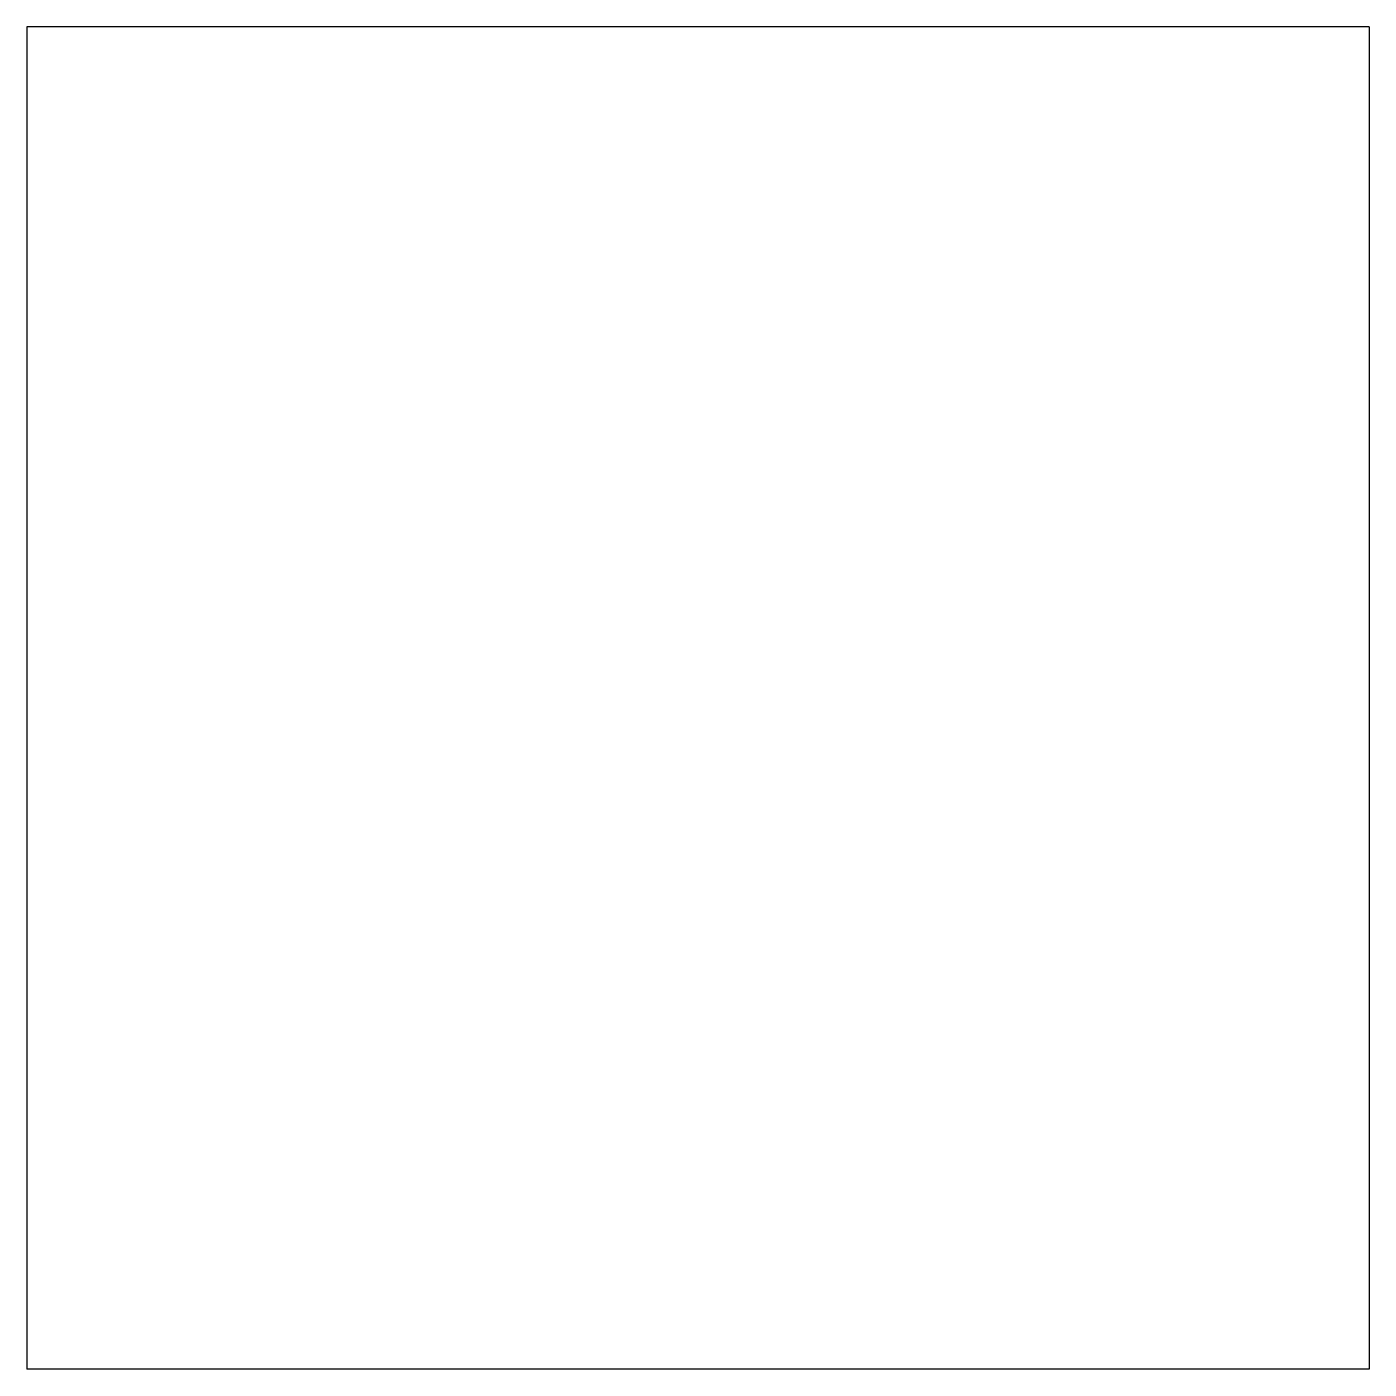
# Model space of a CAD drawing. Extents: x -206.3 to -166.3, y -967.9 to -927.9.
import ezdxf

# ---------------------------------------------------------------- set-up
doc = ezdxf.new("R2010")
doc.units = 0
doc.layers.add('VISIBLE', color=7, linetype='CONTINUOUS')

msp = doc.modelspace()

# ---------------------------------------------------------------- linework, layer by layer
at = {"layer": 'VISIBLE'}
for p, q in [((-166.289, -927.932), (-206.289, -927.932)), ((-206.289, -927.932), (-206.289, -967.932)), ((-166.289, -927.932), (-166.289, -967.932)), ((-166.289, -967.932), (-206.289, -967.932))]:
    msp.add_line(p, q, dxfattribs=at)

doc.saveas('drawing.dxf')
